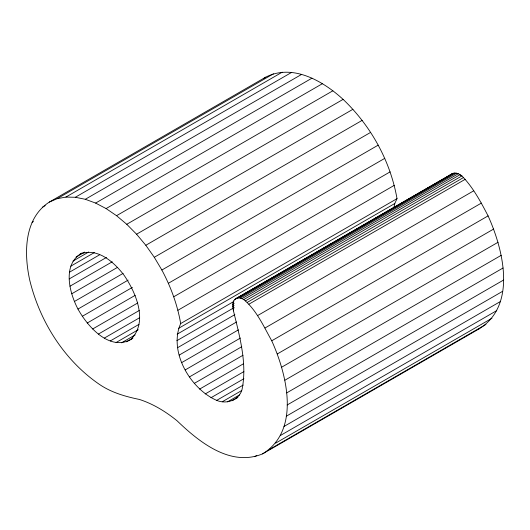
<?xml version="1.0" encoding="UTF-8"?>
<svg xmlns="http://www.w3.org/2000/svg" width="530" height="530" viewBox="0 0 530 530"><rect width="100%" height="100%" fill="white"/><g stroke="black" fill="none" stroke-linecap="round" stroke-linejoin="round"><path stroke-width="0.79" d="M397.016 198.657L180.67 323.558C168.301 351.522 190.343 388.94 216.704 400.369C226.29 404.509 238.639 400.408 241.925 390.014C247.49 363.739 239.62 336.384 233.458 310.838C232.326 306.857 231.882 301.404 235.704 298.695L452.044 173.787C455.343 171.952 459.225 173.787 461.895 175.92C473.065 187.355 480.763 201.811 488.084 215.889C503.268 249.385 517.273 305.399 478.954 328.958L262.608 453.859C230.371 467.261 199.048 441.921 177.073 420.787C165.791 411.658 153.249 403.906 139.377 399.441C125.292 396.533 111.293 392.531 99.289 384.303C64.077 360.135 39.916 321.597 29.799 280.423C23.896 253.903 23.717 218.638 49.25 202.122L265.596 77.214C292.62 63.295 323.095 81.037 343.102 99.375C370.828 125.736 390.358 160.915 397.016 198.657L394.784 203.52L393.823 207.846M233.458 310.838L233.67 300.914M132.189 338.716C110.194 352.523 87.629 326.613 77.97 309.07C69.231 292.494 61.95 264.059 82.183 252.896M262.608 453.859C300.927 430.3 286.922 374.293 271.738 340.797C263.721 326.5 256.619 310.249 243.767 299.569C241.402 298.132 238.268 297.217 235.704 298.695M130.751 339.544C148.599 321.975 135.978 292.56 124.047 275.216C114.261 262.317 97.493 247.099 80.037 254.135M452.044 173.787L446.611 177.212M263.715 78.619L265.596 77.214M42.36 207.263L45.222 205.607M49.25 202.122L57.141 198.704L273.487 73.796M57.141 198.704L65.892 197.081L282.232 72.173M65.892 197.081L75.333 197.273L291.679 72.365M32.052 222.335L33.483 221.507M75.333 197.273L85.303 199.287L301.649 74.379M85.303 199.287L95.619 203.076L311.965 78.168M95.619 203.076L106.093 208.575L322.439 83.667M106.093 208.575L116.54 215.69L332.88 90.782M116.54 215.69L126.763 224.283L343.102 99.375M76.095 257.03L84.694 252.068M72.968 261.085L88.729 251.988M70.748 266.192L94.386 252.545M69.49 272.195L99.58 254.824M126.763 224.283L136.574 234.207L352.92 109.299M69.238 278.932L106.49 257.421M69.993 286.2L112.261 261.793M136.574 234.207L145.81 245.271L362.156 120.37M71.742 293.786L117.587 267.319M74.425 301.484L123.139 273.361M145.81 245.271L154.29 257.288L370.636 132.381M77.97 309.07L128.121 280.118M180.67 323.558C177.477 304.803 170.799 286.796 161.869 270.028L378.208 145.127M82.276 316.317L132.421 287.366M87.218 323.028L135.216 295.316M168.401 283.272L384.747 158.364M92.651 328.998L137.78 302.941M98.421 334.066L139.257 310.494M173.774 296.767L390.12 171.866M104.364 338.08L139.463 317.815M110.306 340.929L138.959 324.386M116.077 342.526L138.284 329.7M121.509 342.824L135.117 334.967M177.888 310.282L394.234 185.374M126.451 341.824L132.897 338.1M178.438 328.428L394.784 203.52M237.049 298.112L453.395 173.211M234.565 299.635L285.425 270.273M286.863 269.445L298.324 262.827M299.755 261.999L350.615 232.637M352.052 231.809L357.068 228.914M358.499 228.085L415.805 195M417.242 194.172L422.258 191.277M423.689 190.449L445.18 178.04M238.573 297.913L454.919 173.005M177.152 334.191L233.75 301.524M240.236 298.092L456.582 173.184M241.978 298.648L458.324 173.741M232.71 304.326L234.141 303.498M243.767 299.569L460.113 174.661M232.663 306.366L234.094 305.538M245.549 300.821L461.895 175.92L460.345 175.423M176.861 340.691L233.452 308.016M232.915 308.559L234.346 307.731M247.272 302.385L463.617 177.477M248.888 304.2L465.234 179.299M177.557 347.72L234.869 314.628M179.233 355.074L236.539 321.988M257.388 315.708L473.734 190.8M181.83 362.533L238.42 329.865M185.275 369.887L240.435 338.041M265.046 327.977L481.392 203.076M189.468 376.903L241.766 346.706M194.285 383.375L242.998 355.252M271.738 340.797L488.084 215.889M199.578 389.119L243.277 363.885M205.19 393.956L243.873 371.616M277.336 353.934L493.682 229.026M210.953 397.745L243.906 378.718M216.704 400.369L243.21 385.065M281.748 367.151L498.094 242.243M222.269 401.76L241.607 390.597M227.476 401.873L239.653 394.837M236.228 398.275L237.659 397.447M232.173 400.7L237.904 397.387M284.888 380.222L501.228 255.314M286.697 392.909L503.043 268.001M287.154 404.986L503.5 280.078M286.246 416.242L502.592 291.334M283.987 426.471L500.333 301.563M280.423 435.494L496.762 310.593M275.607 443.159L491.953 318.252M254.652 456.714L256.798 455.475M269.631 449.314L485.977 324.406M477.503 329.474L478.954 328.958M154.29 257.288L161.869 270.028"/></g></svg>
